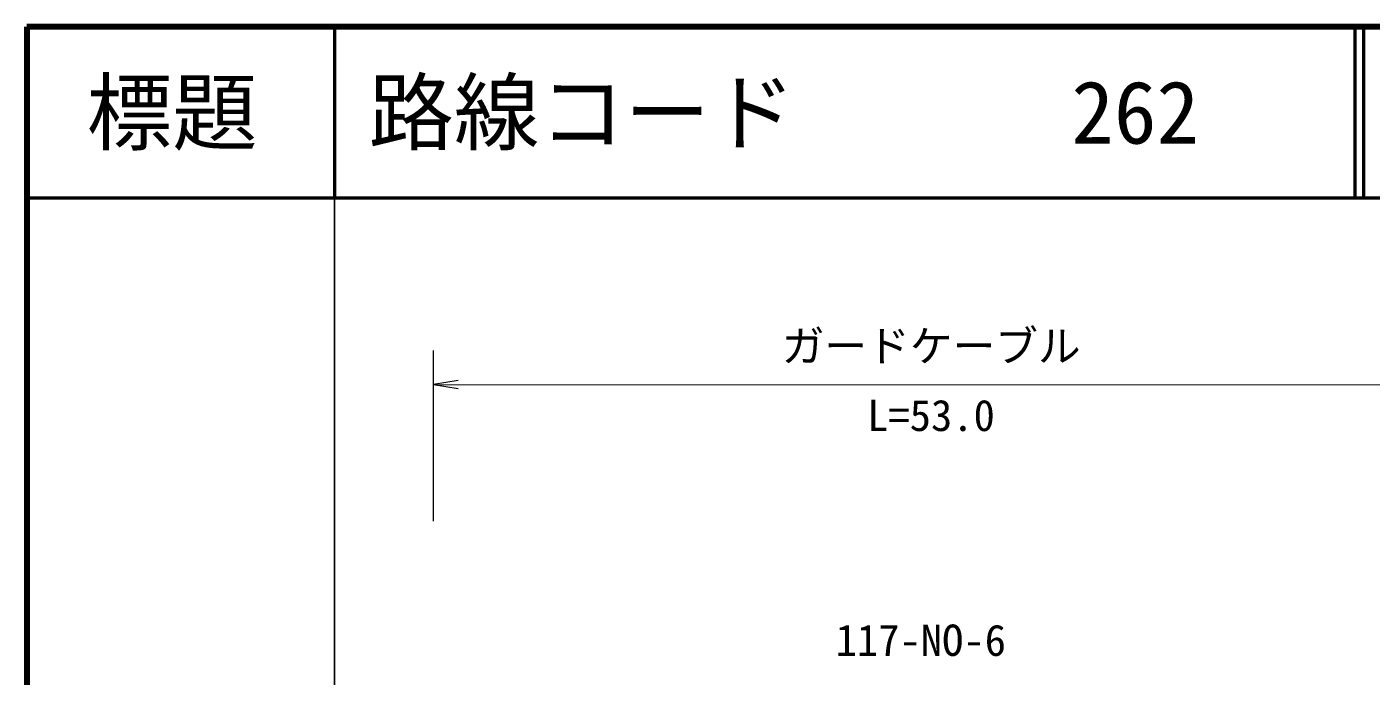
# Model space of a CAD drawing. Units: millimetres, scale not verified. Extents: x 40000 to 680000, y 20000 to 380000.
# Drawn here: x 40000 to 118694, y 342000 to 380000 of the extents above; entities that cross this region are included whole.
import ezdxf
from ezdxf.enums import TextEntityAlignment as Align

# ---------------------------------------------------------------- set-up
doc = ezdxf.new("R2010")
doc.units = ezdxf.units.MM
doc.header["$LTSCALE"] = 1000
for name, color, linetype, lineweight in [('M-STR-STR3', 7, 'Continuous', 13), ('M-STR-STRC', 7, 'Continuous', 13), ('M-TTL', 2, 'Continuous', 140), ('M-TTL-BAND', 7, 'Continuous', 25), ('M-TTL-LINE', 7, 'Continuous', 50), ('M-TTL-TXT', 7, 'Continuous', 13)]:
    doc.layers.add(name, color=color, linetype=linetype, lineweight=lineweight)
doc.styles.add('ＭＳ ゴシック', font='')
doc.styles.get('ＭＳ ゴシック').set_extended_font_data('MS Gothic')

# ---------------------------------------------------------------- blocks, each defined once
blk = doc.blocks.new('open_arrow')
at = {"color": 0, "linetype": 'Continuous', "lineweight": -2}
blk.add_lwpolyline([(7.5, 1.25), (0, 0), (7.5, -1.25)], dxfattribs=at)

msp = doc.modelspace()

# ---------------------------------------------------------------- linework, layer by layer
at = {"layer": 'M-STR-STR3'}
for p, q in [((63807, 351068), (63811, 361068)), ((63810, 359068), (122065, 359049))]:
    msp.add_line(p, q, dxfattribs=at)
at = {"layer": 'M-TTL'}
for p, q in [((40000, 380000), (40000, 20000)), ((680000, 380000), (40000, 380000))]:
    msp.add_line(p, q, dxfattribs=at)
at = {"layer": 'M-TTL-BAND'}
msp.add_line((58000, 370000), (58000, 20000), dxfattribs=at)
at = {"layer": 'M-TTL-LINE'}
for p, q in [((58000, 380000), (58000, 370000)), ((117750, 380000), (117750, 370000)), ((118250, 380000), (118250, 370000)), ((40000, 370000), (680000, 370000))]:
    msp.add_line(p, q, dxfattribs=at)

# ---------------------------------------------------------------- block references
at = {"layer": 'M-STR-STR3', "xscale": 193, "yscale": 193}
msp.add_blockref('open_arrow', (63810, 359068), dxfattribs=at)

# ---------------------------------------------------------------- texts
at = {"layer": 'M-STR-STR3', "style": 'ＭＳ ゴシック'}
for s, p in [('ガードケーブル', (84188, 359858)), ('L=53.0', (89186, 355797))]:
    msp.add_text(s, height=1833, rotation=359.98, dxfattribs=at).set_placement(p, align=Align.BOTTOM_LEFT)
at = {"layer": 'M-STR-STRC', "style": 'ＭＳ ゴシック'}
msp.add_text('117-NO-6', height=1833, rotation=359.98, dxfattribs=at).set_placement((87344, 342636), align=Align.BOTTOM_LEFT)
at = {"layer": 'M-TTL-TXT', "style": 'ＭＳ ゴシック'}
msp.add_text('標題', height=3666, dxfattribs=at).set_placement((48500, 375000), align=Align.MIDDLE_CENTER)
for s, p in [('路線コード', (60000, 375000)), ('262', (101142, 375000))]:
    msp.add_text(s, height=3666, dxfattribs=at).set_placement(p, align=Align.MIDDLE_LEFT)

doc.saveas('drawing.dxf')
